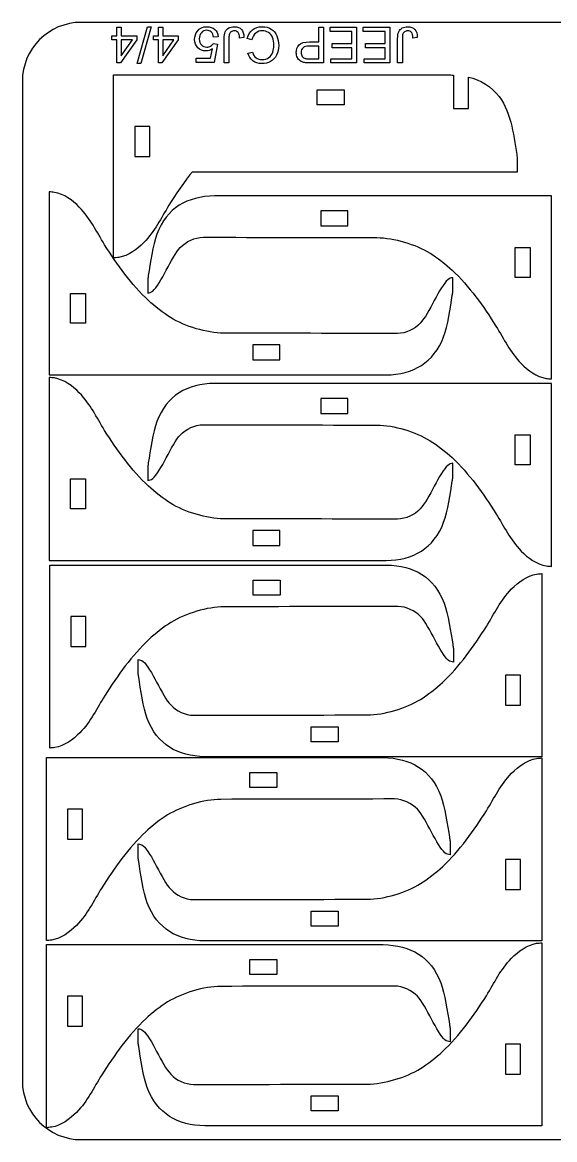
# Model space of a CAD drawing. Extents: x 5 to 585, y 8 to 489.
# Drawn here: x 4.8 to 95.3, y 299.1 to 489.1 of the extents above; entities that cross this region are included whole.
import ezdxf

# ---------------------------------------------------------------- set-up
doc = ezdxf.new("R2010")
doc.units = 0
doc.layers.get('0').update_dxf_attribs({"linetype": 'CONTINUOUS'})

msp = doc.modelspace()

# ---------------------------------------------------------------- linework, layer by layer
at = {"color": 5}
for p, q in [((284.76319, 489.144659), (14.76319, 489.144659)), ((4.76319, 479.144659), (4.76319, 309.144759)), ((14.76319, 299.144659), (284.76319, 299.144659))]:
    msp.add_line(p, q, dxfattribs=at)
at = {"color": 0}
for p, q in [((20.82499, 486.853159), (20.82499, 488.300959)), ((20.82499, 488.300959), (21.57009, 488.300959)), ((21.57009, 488.300959), (21.57009, 486.853159)), ((24.29629, 482.137159), (26.05739, 488.402559)), ((26.65709, 488.402559), (24.89599, 482.137159)), ((26.05739, 488.402559), (26.65709, 488.402559)), ((27.88619, 486.853159), (27.88619, 488.300959)), ((27.88619, 488.300959), (28.63129, 488.300959)), ((28.63129, 488.300959), (28.63129, 486.853159)), ((55.16589, 485.828659), (55.16589, 488.300959)), ((55.16589, 488.300959), (55.97029, 488.300959)), ((55.97029, 488.300959), (55.97029, 482.238759)), ((57.07939, 487.589759), (57.07939, 488.300959)), ((57.07939, 488.300959), (61.60059, 488.300959)), ((61.60059, 488.300959), (61.60059, 482.238759)), ((62.72669, 487.589759), (62.72669, 488.300959)), ((62.72669, 488.300959), (67.24789, 488.300959)), ((67.24789, 488.300959), (67.24789, 482.238759)), ((20.00369, 486.167359), (20.00369, 486.853159)), ((20.00369, 486.853159), (20.82499, 486.853159)), ((21.57009, 486.853159), (24.20319, 486.853159)), ((24.20319, 486.853159), (24.20319, 486.167359)), ((27.06489, 486.167359), (27.06489, 486.853159)), ((27.06489, 486.853159), (27.88619, 486.853159)), ((28.63129, 486.853159), (31.26439, 486.853159)), ((31.26439, 486.853159), (31.26439, 486.167359)), ((38.07159, 486.709259), (37.29269, 486.649959)), ((39.89199, 486.417159), (39.89199, 482.238759)), ((42.41509, 486.579359), (41.69539, 486.480659)), ((60.79629, 487.589759), (57.07939, 487.589759)), ((60.79629, 485.523859), (60.79629, 487.589759)), ((66.44359, 487.589759), (62.72669, 487.589759)), ((66.44359, 485.523859), (66.44359, 487.589759)), ((69.38159, 486.417159), (69.38159, 482.238759)), ((71.90469, 486.579359), (71.18499, 486.480659)), ((20.82499, 486.167359), (20.00369, 486.167359)), ((20.82499, 482.238759), (20.82499, 486.167359)), ((24.20319, 486.167359), (21.43459, 482.238759)), ((21.57009, 486.167359), (21.57009, 483.439659)), ((21.57009, 483.439659), (23.47079, 486.167359)), ((23.47079, 486.167359), (21.57009, 486.167359)), ((27.88619, 486.167359), (27.06489, 486.167359)), ((27.88619, 482.238759), (27.88619, 486.167359)), ((31.26439, 486.167359), (28.49579, 482.238759)), ((28.63129, 486.167359), (28.63129, 483.439659)), ((28.63129, 483.439659), (30.53199, 486.167359)), ((30.53199, 486.167359), (28.63129, 486.167359)), ((36.75779, 483.026159), (37.08099, 484.661659)), ((37.23339, 485.532359), (37.93609, 485.430759)), ((37.93609, 485.430759), (37.35189, 482.314959)), ((39.08769, 482.238759), (39.08769, 486.369159)), ((43.80499, 486.174359), (43.00069, 486.377559)), ((55.16589, 485.117459), (53.59959, 485.117459)), ((53.61089, 485.828659), (55.16589, 485.828659)), ((55.16589, 482.949959), (55.16589, 485.117459)), ((57.45189, 484.812659), (57.45189, 485.523859)), ((57.45189, 485.523859), (60.79629, 485.523859)), ((60.79629, 484.812659), (57.45189, 484.812659)), ((60.79629, 482.949959), (60.79629, 484.812659)), ((63.09919, 484.812659), (63.09919, 485.523859)), ((63.09919, 485.523859), (66.44359, 485.523859)), ((66.44359, 484.812659), (63.09919, 484.812659)), ((66.44359, 482.949959), (66.44359, 484.812659)), ((68.57729, 482.238759), (68.57729, 486.369159)), ((34.34629, 482.314959), (34.34629, 483.026159)), ((34.34629, 483.026159), (36.75779, 483.026159)), ((43.10229, 483.901059), (43.88969, 484.087359)), ((53.61509, 482.949959), (55.16589, 482.949959)), ((57.22329, 482.238759), (57.22329, 482.949959)), ((57.22329, 482.949959), (60.79629, 482.949959)), ((62.87059, 482.238759), (62.87059, 482.949959)), ((62.87059, 482.949959), (66.44359, 482.949959)), ((21.43459, 482.238759), (20.82499, 482.238759)), ((24.89599, 482.137159), (24.29629, 482.137159)), ((28.49579, 482.238759), (27.88619, 482.238759)), ((37.35189, 482.314959), (34.34629, 482.314959)), ((39.89199, 482.238759), (39.08769, 482.238759)), ((55.97029, 482.238759), (53.68139, 482.238759)), ((61.60059, 482.238759), (57.22329, 482.238759)), ((67.24789, 482.238759), (62.87059, 482.238759)), ((69.38159, 482.238759), (68.57729, 482.238759))]:
    msp.add_line(p, q, dxfattribs=at)
at = {"color": 5}
for points in [[(14.76319, 489.144659), (9.26329, 489.144659), (4.76319, 484.644659), (4.76319, 479.144659)], [(4.76319, 309.144759), (4.76319, 303.644659), (9.26329, 299.144659), (14.76319, 299.144659)]]:
    msp.add_open_spline(points, degree=3, dxfattribs=at)
at = {"color": 0}
for points in [[(34.53679, 487.665959), (34.92479, 488.157059), (35.45539, 488.402559), (36.12709, 488.402559)], [(36.12709, 488.402559), (36.67739, 488.402559), (37.12619, 488.247359), (37.47469, 487.938259)], [(39.85389, 488.183859), (40.11919, 488.329159), (40.43099, 488.402559), (40.78799, 488.402559)], [(40.78799, 488.402559), (41.31999, 488.402559), (41.72639, 488.250159), (42.00869, 487.943959)], [(43.90659, 487.883259), (44.34269, 488.228959), (44.87609, 488.402559), (45.50689, 488.402559)], [(45.50689, 488.402559), (46.15879, 488.402559), (46.68939, 488.269959), (47.09859, 488.003259)], [(69.34349, 488.183859), (69.60879, 488.329159), (69.92059, 488.402559), (70.27759, 488.402559)], [(70.27759, 488.402559), (70.80959, 488.402559), (71.21599, 488.250159), (71.49829, 487.943959)], [(34.05839, 486.243559), (34.05839, 486.792459), (34.21779, 487.266659), (34.53679, 487.665959)], [(35.21409, 487.387959), (34.96859, 487.117059), (34.84579, 486.758559), (34.84579, 486.312659)], [(36.12709, 487.792959), (35.76439, 487.792959), (35.46099, 487.657459), (35.21409, 487.387959)], [(36.89189, 487.506459), (36.68309, 487.696959), (36.42759, 487.792959), (36.12709, 487.792959)], [(37.29269, 486.649959), (37.23479, 487.029559), (37.10079, 487.314559), (36.89189, 487.506459)], [(37.47469, 487.938259), (37.82319, 487.629259), (38.02219, 487.220059), (38.07159, 486.709259)], [(39.08769, 486.369159), (39.08769, 486.875759), (39.14829, 487.268059), (39.27109, 487.547459)], [(39.27109, 487.547459), (39.39389, 487.825459), (39.58719, 488.037059), (39.85389, 488.183859)], [(39.97379, 487.176259), (39.91879, 487.018259), (39.89199, 486.764259), (39.89199, 486.417159)], [(40.27579, 487.553059), (40.13049, 487.459959), (40.02889, 487.334359), (39.97379, 487.176259)], [(40.79509, 487.691359), (40.59469, 487.691359), (40.42119, 487.644759), (40.27579, 487.553059)], [(41.43579, 487.434559), (41.28189, 487.605259), (41.06739, 487.691359), (40.79509, 487.691359)], [(41.69539, 486.480659), (41.67559, 486.944859), (41.58959, 487.262359), (41.43579, 487.434559)], [(42.00869, 487.943959), (42.29089, 487.637759), (42.42639, 487.183359), (42.41509, 486.579359)], [(43.00069, 486.377559), (43.16859, 487.036559), (43.47059, 487.537559), (43.90659, 487.883259)], [(44.43579, 487.328659), (44.12539, 487.069059), (43.91509, 486.685259), (43.80499, 486.174359)], [(45.57319, 487.716759), (45.12439, 487.716759), (44.74629, 487.586959), (44.43579, 487.328659)], [(46.59909, 487.431759), (46.28299, 487.622259), (45.94149, 487.716759), (45.57319, 487.716759)], [(47.29759, 486.569559), (47.14799, 486.954759), (46.91509, 487.241259), (46.59909, 487.431759)], [(47.09859, 488.003259), (47.50779, 487.737959), (47.81829, 487.352659), (48.03129, 486.848959)], [(47.52189, 485.220459), (47.52189, 485.735559), (47.44709, 486.185659), (47.29759, 486.569559)], [(48.03129, 486.848959), (48.24439, 486.343759), (48.35169, 485.803259), (48.35169, 485.224759)], [(68.57729, 486.369159), (68.57729, 486.875759), (68.63789, 487.268059), (68.76069, 487.547459)], [(68.76069, 487.547459), (68.88349, 487.825459), (69.07679, 488.037059), (69.34349, 488.183859)], [(69.46339, 487.176259), (69.40839, 487.018259), (69.38159, 486.764259), (69.38159, 486.417159)], [(69.76539, 487.553059), (69.62009, 487.459959), (69.51849, 487.334359), (69.46339, 487.176259)], [(70.28469, 487.691359), (70.08429, 487.691359), (69.91079, 487.644759), (69.76539, 487.553059)], [(70.92539, 487.434559), (70.77149, 487.605259), (70.55699, 487.691359), (70.28469, 487.691359)], [(71.18499, 486.480659), (71.16519, 486.944859), (71.07919, 487.262359), (70.92539, 487.434559)], [(71.49829, 487.943959), (71.78049, 487.637759), (71.91599, 487.183359), (71.90469, 486.579359)], [(34.60309, 484.829659), (34.24039, 485.196459), (34.05839, 485.667859), (34.05839, 486.243559)], [(35.93939, 484.279259), (35.41159, 484.279259), (34.96569, 484.462759), (34.60309, 484.829659)], [(34.84579, 486.312659), (34.84579, 485.887959), (34.96289, 485.553559), (35.19859, 485.307959)], [(35.19859, 485.307959), (35.43419, 485.062459), (35.74609, 484.939659), (36.13409, 484.939659)], [(37.08099, 484.661659), (36.71829, 484.406259), (36.33729, 484.279259), (35.93939, 484.279259)], [(36.13409, 484.939659), (36.37539, 484.939659), (36.59129, 484.994759), (36.78319, 485.104759)], [(36.78319, 485.104759), (36.97369, 485.214859), (37.12329, 485.357359), (37.23339, 485.532359)], [(47.33139, 484.056359), (47.45839, 484.433059), (47.52189, 484.821159), (47.52189, 485.220459)], [(48.35169, 485.224759), (48.35169, 484.593959), (48.23169, 484.043659), (47.99039, 483.573759)], [(51.33899, 483.988559), (51.33899, 484.502259), (51.50269, 484.938259), (51.83149, 485.293859)], [(51.83149, 485.293859), (52.15879, 485.650859), (52.75289, 485.828659), (53.61089, 485.828659)], [(52.49469, 484.828159), (52.27739, 484.634859), (52.16869, 484.363959), (52.16869, 484.012559)], [(53.59959, 485.117459), (53.08029, 485.117459), (52.71339, 485.021559), (52.49469, 484.828159)], [(43.96589, 482.600059), (43.55249, 482.909059), (43.26459, 483.342259), (43.10229, 483.901059)], [(43.88969, 484.087359), (44.02939, 483.647059), (44.23399, 483.325359), (44.50069, 483.124959)], [(45.49419, 482.137159), (44.88739, 482.137159), (44.37799, 482.291059), (43.96589, 482.600059)], [(44.50069, 483.124959), (44.76739, 482.923159), (45.10329, 482.822959), (45.50829, 482.822959)], [(45.50829, 482.822959), (45.97249, 482.822959), (46.36199, 482.934459), (46.67379, 483.157459)], [(46.67379, 483.157459), (46.98569, 483.380359), (47.20579, 483.680959), (47.33139, 484.056359)], [(47.99039, 483.573759), (47.74909, 483.103859), (47.40619, 482.746759), (46.96169, 482.502659)], [(51.52239, 483.163059), (51.39969, 483.412859), (51.33899, 483.688059), (51.33899, 483.988559)], [(52.00929, 482.578859), (51.80749, 482.718559), (51.64519, 482.913359), (51.52239, 483.163059)], [(52.16869, 484.012559), (52.16869, 483.759959), (52.23219, 483.542659), (52.36059, 483.362059)], [(52.36059, 483.362059), (52.48899, 483.181459), (52.65839, 483.061459), (52.86719, 483.003659)], [(52.86719, 483.003659), (53.00269, 482.968359), (53.25249, 482.949959), (53.61509, 482.949959)], [(46.96169, 482.502659), (46.51719, 482.258559), (46.02759, 482.137159), (45.49419, 482.137159)], [(52.75859, 482.296659), (52.46079, 482.346059), (52.21099, 482.440559), (52.00929, 482.578859)], [(53.68139, 482.238759), (53.27929, 482.238759), (52.97159, 482.258559), (52.75859, 482.296659)]]:
    msp.add_open_spline(points, degree=3, dxfattribs=at)
at = {"color": 3}
for points in [[(20.28079, 449.077759), (20.28099, 459.453359), (20.28109, 469.828959), (20.28129, 480.204559)], [(20.28129, 480.204559), (39.37329, 480.204459), (58.46519, 480.204259), (77.55719, 480.204159)], [(77.55719, 480.204159), (77.73029, 480.192059), (77.90329, 480.179859), (78.07639, 480.167759)], [(78.07639, 480.167759), (78.07739, 478.268859), (78.07839, 476.369859), (78.07939, 474.470959)], [(80.62859, 474.470959), (80.62859, 476.254459), (80.62869, 478.038059), (80.62869, 479.821559)], [(80.62869, 479.821559), (82.62639, 479.425359), (84.60539, 478.137959), (85.84189, 476.509859)], [(85.84189, 476.509859), (87.98879, 473.682959), (88.37029, 469.506359), (88.92209, 466.005859)], [(78.07939, 474.470959), (78.92909, 474.470959), (79.77889, 474.470959), (80.62859, 474.470959)], [(88.92209, 466.005859), (88.92209, 465.229759), (88.92209, 464.453759), (88.92209, 463.677659)], [(33.61319, 463.678059), (32.57879, 462.453059), (30.56009, 459.466659), (29.69819, 458.070659)], [(88.92209, 463.677659), (70.48579, 463.677759), (52.04949, 463.677959), (33.61319, 463.678059)], [(10.20539, 460.237859), (9.91309, 460.265559), (9.62089, 460.293359), (9.32859, 460.321059)], [(9.32859, 460.321059), (9.32859, 449.977559), (9.32859, 439.633959), (9.32859, 429.290459)], [(14.44899, 457.717659), (13.32929, 458.873259), (11.82089, 459.955059), (10.20539, 460.237859)], [(29.69819, 458.070659), (28.29249, 455.793659), (27.33689, 453.678559), (25.40129, 451.681059)], [(37.43999, 459.634759), (32.77849, 459.553259), (29.32999, 457.598659), (27.64269, 453.136359)], [(94.63049, 459.634759), (75.56699, 459.634759), (56.50349, 459.634759), (37.43999, 459.634759)], [(94.71569, 459.634759), (94.68729, 459.634759), (94.65889, 459.634759), (94.63049, 459.634759)], [(94.71569, 459.538659), (94.71569, 459.570659), (94.71569, 459.602759), (94.71569, 459.634759)], [(94.71569, 428.508059), (94.71569, 438.851559), (94.71569, 449.195159), (94.71569, 459.538659)], [(18.74579, 451.328259), (17.33979, 453.605659), (16.38459, 455.720059), (14.44899, 457.717659)], [(27.64269, 453.136359), (26.95379, 451.314359), (26.50199, 448.118159), (26.18229, 446.117859)], [(31.62229, 450.846959), (32.63919, 451.897559), (34.05399, 452.557459), (35.51759, 452.599659)], [(35.51759, 452.599659), (45.35809, 452.578359), (55.19859, 452.556959), (65.03909, 452.535659)], [(65.03909, 452.535659), (67.97079, 452.513559), (71.58629, 451.418259), (74.10079, 449.883959)], [(26.21849, 441.821259), (23.30349, 444.535159), (20.85929, 447.998759), (18.74579, 451.328259)], [(25.40129, 451.681059), (24.28109, 450.525059), (22.77359, 449.444259), (21.15759, 449.161059)], [(26.93939, 443.453659), (28.30609, 444.540359), (30.12389, 449.298959), (31.62229, 450.846959)], [(21.15759, 449.161059), (20.86529, 449.133259), (20.57309, 449.105559), (20.28079, 449.077759)], [(74.10079, 449.883959), (75.20489, 449.210259), (76.87819, 447.890059), (77.82579, 447.007859)], [(77.82579, 447.007859), (80.74079, 444.293959), (83.18499, 440.830359), (85.29849, 437.500859)], [(26.18229, 446.117859), (26.14649, 445.890759), (26.11069, 445.663659), (26.07489, 445.436559)], [(26.07489, 445.436559), (26.07489, 444.660459), (26.07489, 443.884459), (26.07489, 443.108359)], [(77.10489, 445.375459), (75.73819, 444.288759), (73.92039, 439.530159), (72.42199, 437.982159)], [(77.96939, 445.720759), (77.63289, 445.655659), (77.43639, 445.638959), (77.10489, 445.375459)], [(77.96939, 443.392559), (77.96939, 444.168659), (77.96939, 444.944659), (77.96939, 445.720759)], [(26.07489, 443.108359), (26.41139, 443.173459), (26.60789, 443.190159), (26.93939, 443.453659)], [(76.40159, 435.692759), (77.09049, 437.514759), (77.54229, 440.710959), (77.86199, 442.711259)], [(77.86199, 442.711259), (77.89779, 442.938359), (77.93359, 443.165459), (77.96939, 443.392559)], [(29.94349, 438.945159), (28.83939, 439.618859), (27.16609, 440.939059), (26.21849, 441.821259)], [(39.00519, 436.293459), (36.07349, 436.315559), (32.45799, 437.410859), (29.94349, 438.945159)], [(72.42199, 437.982159), (71.40509, 436.931559), (69.99029, 436.271659), (68.52669, 436.229459)], [(85.29849, 437.500859), (86.70449, 435.223459), (87.65969, 433.109059), (89.59529, 431.111459)], [(68.52669, 436.229459), (58.68619, 436.250759), (48.84569, 436.272159), (39.00519, 436.293459)], [(66.60429, 429.194359), (71.26579, 429.275859), (74.71429, 431.230459), (76.40159, 435.692759)], [(89.59529, 431.111459), (90.71499, 429.955859), (92.22339, 428.874059), (93.83889, 428.591259)], [(9.32859, 429.290459), (9.32859, 429.258459), (9.32859, 429.226359), (9.32859, 429.194359)], [(9.32859, 429.194359), (9.35699, 429.194359), (9.38539, 429.194359), (9.41379, 429.194359)], [(10.20539, 428.671559), (9.91309, 428.699259), (9.62089, 428.727059), (9.32859, 428.754759)], [(9.32859, 428.754759), (9.32859, 418.411259), (9.32859, 408.067659), (9.32859, 397.724159)], [(9.41379, 429.194359), (28.47729, 429.194359), (47.54079, 429.194359), (66.60429, 429.194359)], [(14.44899, 426.151359), (13.32929, 427.306959), (11.82089, 428.388759), (10.20539, 428.671559)], [(37.43999, 427.754759), (32.77849, 427.673259), (29.32999, 425.718659), (27.64269, 421.256359)], [(94.63049, 427.754759), (75.56699, 427.754759), (56.50349, 427.754759), (37.43999, 427.754759)], [(93.83889, 428.591259), (94.13119, 428.563559), (94.42339, 428.535759), (94.71569, 428.508059)], [(94.71569, 427.754759), (94.68729, 427.754759), (94.65889, 427.754759), (94.63049, 427.754759)], [(94.71569, 427.658659), (94.71569, 427.690659), (94.71569, 427.722759), (94.71569, 427.754759)], [(94.71569, 396.628059), (94.71569, 406.971559), (94.71569, 417.315159), (94.71569, 427.658659)], [(18.74579, 419.761959), (17.33979, 422.039359), (16.38459, 424.153759), (14.44899, 426.151359)], [(27.64269, 421.256359), (26.95379, 419.434359), (26.50199, 416.238159), (26.18229, 414.237859)], [(31.62229, 418.966959), (32.63919, 420.017559), (34.05399, 420.677459), (35.51759, 420.719659)], [(35.51759, 420.719659), (45.35809, 420.698359), (55.19859, 420.676959), (65.03909, 420.655659)], [(65.03909, 420.655659), (67.97079, 420.633559), (71.58629, 419.538259), (74.10079, 418.003959)], [(26.21849, 410.254959), (23.30349, 412.968859), (20.85929, 416.432459), (18.74579, 419.761959)], [(26.93939, 411.573659), (28.30609, 412.660359), (30.12389, 417.418959), (31.62229, 418.966959)], [(74.10079, 418.003959), (75.20489, 417.330259), (76.87819, 416.010059), (77.82579, 415.127859)], [(26.18229, 414.237859), (26.14649, 414.010759), (26.11069, 413.783659), (26.07489, 413.556559)], [(77.82579, 415.127859), (80.74079, 412.413959), (83.18499, 408.950359), (85.29849, 405.620859)], [(26.07489, 413.556559), (26.07489, 412.780459), (26.07489, 412.004459), (26.07489, 411.228359)], [(77.10489, 413.809159), (75.73819, 412.722459), (73.92039, 407.963859), (72.42199, 406.415859)], [(77.96939, 414.154459), (77.63289, 414.089359), (77.43639, 414.072659), (77.10489, 413.809159)], [(77.96939, 411.826259), (77.96939, 412.602359), (77.96939, 413.378359), (77.96939, 414.154459)], [(26.07489, 411.228359), (26.41139, 411.293459), (26.60789, 411.310159), (26.93939, 411.573659)], [(76.40159, 404.126459), (77.09049, 405.948459), (77.54229, 409.144659), (77.86199, 411.144959)], [(77.86199, 411.144959), (77.89779, 411.372059), (77.93359, 411.599159), (77.96939, 411.826259)], [(29.94349, 407.378859), (28.83939, 408.052559), (27.16609, 409.372759), (26.21849, 410.254959)], [(39.00519, 404.727159), (36.07349, 404.749259), (32.45799, 405.844559), (29.94349, 407.378859)], [(68.52669, 404.663159), (58.68619, 404.684459), (48.84569, 404.705859), (39.00519, 404.727159)], [(72.42199, 406.415859), (71.40509, 405.365259), (69.99029, 404.705359), (68.52669, 404.663159)], [(85.29849, 405.620859), (86.70449, 403.343459), (87.65969, 401.229059), (89.59529, 399.231459)], [(66.60429, 397.628059), (71.26579, 397.709559), (74.71429, 399.664159), (76.40159, 404.126459)], [(89.59529, 399.231459), (90.71499, 398.075859), (92.22339, 396.994059), (93.83889, 396.711259)], [(9.32859, 397.724159), (9.32859, 397.692159), (9.32859, 397.660059), (9.32859, 397.628059)], [(9.32859, 397.628059), (9.35699, 397.628059), (9.38539, 397.628059), (9.41379, 397.628059)], [(9.41379, 397.628059), (28.47729, 397.628059), (47.54079, 397.628059), (66.60429, 397.628059)], [(9.41459, 396.761659), (9.41459, 396.793659), (9.41459, 396.825759), (9.41459, 396.857759)], [(9.41459, 396.857759), (9.44299, 396.857759), (9.47139, 396.857759), (9.49979, 396.857759)], [(9.41459, 365.731059), (9.41459, 376.074559), (9.41459, 386.418159), (9.41459, 396.761659)], [(9.49979, 396.857759), (28.56329, 396.857759), (47.62679, 396.857759), (66.69029, 396.857759)], [(66.69029, 396.857759), (71.35179, 396.776259), (74.80029, 394.821659), (76.48759, 390.359359)], [(87.96329, 392.794259), (89.08299, 393.949859), (90.59139, 395.031659), (92.20689, 395.314459)], [(92.20689, 395.314459), (92.49919, 395.342159), (92.79139, 395.369959), (93.08369, 395.397659)], [(93.08369, 395.397659), (93.08369, 385.054159), (93.08369, 374.710559), (93.08369, 364.367059)], [(93.83889, 396.711259), (94.13119, 396.683559), (94.42339, 396.655759), (94.71569, 396.628059)], [(83.66649, 386.404859), (85.07249, 388.682259), (86.02769, 390.796659), (87.96329, 392.794259)], [(39.09119, 389.758659), (36.15949, 389.736559), (32.54399, 388.641259), (30.02949, 387.106959)], [(68.61269, 389.822659), (58.77219, 389.801359), (48.93169, 389.779959), (39.09119, 389.758659)], [(72.50799, 388.069959), (71.49109, 389.120559), (70.07629, 389.780459), (68.61269, 389.822659)], [(76.48759, 390.359359), (77.17649, 388.537359), (77.62829, 385.341159), (77.94799, 383.340859)], [(77.19089, 380.676659), (75.82419, 381.763359), (74.00639, 386.521959), (72.50799, 388.069959)], [(30.02949, 387.106959), (28.92539, 386.433259), (27.25209, 385.113059), (26.30449, 384.230859)], [(76.19379, 376.897859), (79.10879, 379.611759), (81.55299, 383.075359), (83.66649, 386.404859)], [(26.30449, 384.230859), (23.38949, 381.516959), (20.94529, 378.053359), (18.83179, 374.723859)], [(77.94799, 383.340859), (77.98379, 383.113759), (78.01959, 382.886659), (78.05539, 382.659559)], [(78.05539, 382.659559), (78.05539, 381.883459), (78.05539, 381.107459), (78.05539, 380.331359)], [(24.44289, 378.469159), (24.44289, 379.245259), (24.44289, 380.021259), (24.44289, 380.797359)], [(24.44289, 380.797359), (24.77939, 380.732259), (24.97589, 380.715559), (25.30739, 380.452059)], [(25.30739, 380.452059), (26.67409, 379.365359), (28.49189, 374.606759), (29.99029, 373.058759)], [(78.05539, 380.331359), (77.71889, 380.396459), (77.52239, 380.413159), (77.19089, 380.676659)], [(24.55029, 377.787859), (24.51449, 378.014959), (24.47869, 378.242059), (24.44289, 378.469159)], [(26.01069, 370.769359), (25.32179, 372.591359), (24.86999, 375.787559), (24.55029, 377.787859)], [(72.46879, 374.021759), (73.57289, 374.695459), (75.24619, 376.015659), (76.19379, 376.897859)], [(18.83179, 374.723859), (17.42579, 372.446459), (16.47059, 370.332059), (14.53499, 368.334459)], [(29.99029, 373.058759), (31.00719, 372.008159), (32.42199, 371.348259), (33.88559, 371.306059)], [(63.40709, 371.370059), (66.33879, 371.392159), (69.95429, 372.487459), (72.46879, 374.021759)], [(35.80799, 364.270959), (31.14649, 364.352459), (27.69799, 366.307059), (26.01069, 370.769359)], [(33.88559, 371.306059), (43.72609, 371.327359), (53.56659, 371.348759), (63.40709, 371.370059)], [(14.53499, 368.334459), (13.41529, 367.178859), (11.90689, 366.097059), (10.29139, 365.814259)], [(10.29139, 365.814259), (9.99909, 365.786559), (9.70689, 365.758759), (9.41459, 365.731059)], [(8.85019, 364.017359), (8.85019, 364.049359), (8.85019, 364.081459), (8.85019, 364.113459)], [(8.85019, 364.113459), (8.87859, 364.113459), (8.90699, 364.113459), (8.93539, 364.113459)], [(8.85019, 332.986759), (8.85019, 343.330259), (8.85019, 353.673859), (8.85019, 364.017359)], [(8.93539, 364.113459), (27.99889, 364.113459), (47.06239, 364.113459), (66.12589, 364.113459)], [(92.99849, 364.270959), (73.93499, 364.270959), (54.87149, 364.270959), (35.80799, 364.270959)], [(66.12589, 364.113459), (70.78739, 364.031959), (74.23589, 362.077359), (75.92319, 357.615059)], [(87.96329, 361.450859), (89.08299, 362.606459), (90.59139, 363.688259), (92.20689, 363.971059)], [(92.20689, 363.971059), (92.49919, 363.998759), (92.79139, 364.026559), (93.08369, 364.054259)], [(93.08369, 364.270959), (93.05529, 364.270959), (93.02689, 364.270959), (92.99849, 364.270959)], [(93.08369, 364.367059), (93.08369, 364.335059), (93.08369, 364.302959), (93.08369, 364.270959)], [(93.08369, 364.054259), (93.08369, 353.710759), (93.08369, 343.367159), (93.08369, 333.023659)], [(83.66649, 355.061459), (85.07249, 357.338859), (86.02769, 359.453259), (87.96329, 361.450859)], [(75.92319, 357.615059), (76.61209, 355.793059), (77.06389, 352.596859), (77.38359, 350.596559)], [(38.52679, 357.014359), (35.59509, 356.992259), (31.97959, 355.896959), (29.46509, 354.362659)], [(68.04829, 357.078359), (58.20779, 357.057059), (48.36729, 357.035659), (38.52679, 357.014359)], [(71.94359, 355.325659), (70.92669, 356.376259), (69.51189, 357.036159), (68.04829, 357.078359)], [(76.62649, 347.932359), (75.25979, 349.019059), (73.44199, 353.777659), (71.94359, 355.325659)], [(29.46509, 354.362659), (28.36099, 353.688959), (26.68769, 352.368759), (25.74009, 351.486559)], [(76.19379, 345.554459), (79.10879, 348.268359), (81.55299, 351.731959), (83.66649, 355.061459)], [(25.74009, 351.486559), (22.82509, 348.772659), (20.38089, 345.309059), (18.26739, 341.979559)], [(77.38359, 350.596559), (77.41939, 350.369459), (77.45519, 350.142359), (77.49099, 349.915259)], [(77.49099, 349.915259), (77.49099, 349.139159), (77.49099, 348.363159), (77.49099, 347.587059)], [(24.44289, 347.125759), (24.44289, 347.901859), (24.44289, 348.677859), (24.44289, 349.453959)], [(24.44289, 349.453959), (24.77939, 349.388859), (24.97589, 349.372159), (25.30739, 349.108659)], [(25.30739, 349.108659), (26.67409, 348.021959), (28.49189, 343.263359), (29.99029, 341.715359)], [(77.49099, 347.587059), (77.15449, 347.652159), (76.95799, 347.668859), (76.62649, 347.932359)], [(24.55029, 346.444459), (24.51449, 346.671559), (24.47869, 346.898659), (24.44289, 347.125759)], [(26.01069, 339.425959), (25.32179, 341.247959), (24.86999, 344.444159), (24.55029, 346.444459)], [(72.46879, 342.678359), (73.57289, 343.352059), (75.24619, 344.672259), (76.19379, 345.554459)], [(63.40709, 340.026659), (66.33879, 340.048759), (69.95429, 341.144059), (72.46879, 342.678359)], [(18.26739, 341.979559), (16.86139, 339.702159), (15.90619, 337.587759), (13.97059, 335.590159)], [(29.99029, 341.715359), (31.00719, 340.664759), (32.42199, 340.004859), (33.88559, 339.962659)], [(35.80799, 332.927559), (31.14649, 333.009059), (27.69799, 334.963659), (26.01069, 339.425959)], [(33.88559, 339.962659), (43.72609, 339.983959), (53.56659, 340.005359), (63.40709, 340.026659)], [(13.97059, 335.590159), (12.85089, 334.434559), (11.34249, 333.352759), (9.72699, 333.069959)], [(9.72699, 333.069959), (9.43469, 333.042259), (9.14249, 333.014459), (8.85019, 332.986759)], [(92.99849, 332.927559), (73.93499, 332.927559), (54.87149, 332.927559), (35.80799, 332.927559)], [(87.96329, 330.012059), (89.08299, 331.167659), (90.59139, 332.249459), (92.20689, 332.532259)], [(92.20689, 332.532259), (92.49919, 332.559959), (92.79139, 332.587759), (93.08369, 332.615459)], [(93.08369, 332.927559), (93.05529, 332.927559), (93.02689, 332.927559), (92.99849, 332.927559)], [(93.08369, 333.023659), (93.08369, 332.991659), (93.08369, 332.959559), (93.08369, 332.927559)], [(93.08369, 332.615459), (93.08369, 322.271959), (93.08369, 311.928359), (93.08369, 301.584859)], [(8.85019, 332.212259), (8.85019, 332.244259), (8.85019, 332.276359), (8.85019, 332.308359)], [(8.85019, 332.308359), (8.87859, 332.308359), (8.90699, 332.308359), (8.93539, 332.308359)], [(8.85019, 301.181659), (8.85019, 311.525159), (8.85019, 321.868759), (8.85019, 332.212259)], [(8.93539, 332.308359), (27.99889, 332.308359), (47.06239, 332.308359), (66.12589, 332.308359)], [(66.12589, 332.308359), (70.78739, 332.226859), (74.23589, 330.272259), (75.92319, 325.809959)], [(83.66649, 323.622659), (85.07249, 325.900059), (86.02769, 328.014459), (87.96329, 330.012059)], [(38.52679, 325.209259), (35.59509, 325.187159), (31.97959, 324.091859), (29.46509, 322.557559)], [(68.04829, 325.273259), (58.20779, 325.251959), (48.36729, 325.230559), (38.52679, 325.209259)], [(71.94359, 323.520559), (70.92669, 324.571159), (69.51189, 325.231059), (68.04829, 325.273259)], [(75.92319, 325.809959), (76.61209, 323.987959), (77.06389, 320.791759), (77.38359, 318.791459)], [(76.62649, 316.127259), (75.25979, 317.213959), (73.44199, 321.972559), (71.94359, 323.520559)], [(76.19379, 314.115659), (79.10879, 316.829559), (81.55299, 320.293159), (83.66649, 323.622659)], [(29.46509, 322.557559), (28.36099, 321.883859), (26.68769, 320.563659), (25.74009, 319.681459)], [(25.74009, 319.681459), (22.82509, 316.967559), (20.38089, 313.503959), (18.26739, 310.174459)], [(24.44289, 315.686959), (24.44289, 316.463059), (24.44289, 317.239059), (24.44289, 318.015159)], [(24.44289, 318.015159), (24.77939, 317.950059), (24.97589, 317.933359), (25.30739, 317.669859)], [(25.30739, 317.669859), (26.67409, 316.583159), (28.49189, 311.824559), (29.99029, 310.276559)], [(77.38359, 318.791459), (77.41939, 318.564359), (77.45519, 318.337259), (77.49099, 318.110159)], [(77.49099, 318.110159), (77.49099, 317.334059), (77.49099, 316.558059), (77.49099, 315.781959)], [(24.55029, 315.005659), (24.51449, 315.232759), (24.47869, 315.459859), (24.44289, 315.686959)], [(77.49099, 315.781959), (77.15449, 315.847059), (76.95799, 315.863759), (76.62649, 316.127259)], [(26.01069, 307.987159), (25.32179, 309.809159), (24.86999, 313.005359), (24.55029, 315.005659)], [(72.46879, 311.239559), (73.57289, 311.913259), (75.24619, 313.233459), (76.19379, 314.115659)], [(18.26739, 310.174459), (16.86139, 307.897059), (15.90619, 305.782659), (13.97059, 303.785059)], [(29.99029, 310.276559), (31.00719, 309.225959), (32.42199, 308.566059), (33.88559, 308.523859)], [(63.40709, 308.587859), (66.33879, 308.609959), (69.95429, 309.705259), (72.46879, 311.239559)], [(35.80799, 301.488759), (31.14649, 301.570259), (27.69799, 303.524859), (26.01069, 307.987159)], [(33.88559, 308.523859), (43.72609, 308.545159), (53.56659, 308.566559), (63.40709, 308.587859)], [(13.97059, 303.785059), (12.85089, 302.629459), (11.34249, 301.547659), (9.72699, 301.264859)], [(9.72699, 301.264859), (9.43469, 301.237159), (9.14249, 301.209359), (8.85019, 301.181659)], [(92.99849, 301.488759), (73.93499, 301.488759), (54.87149, 301.488759), (35.80799, 301.488759)], [(93.08369, 301.488759), (93.05529, 301.488759), (93.02689, 301.488759), (92.99849, 301.488759)], [(93.08369, 301.584859), (93.08369, 301.552859), (93.08369, 301.520759), (93.08369, 301.488759)]]:
    msp.add_open_spline(points, degree=3, dxfattribs=at)
at = {"color": 7}
for points in [[(54.89759, 475.105959), (54.89759, 475.955659), (54.89759, 476.805359), (54.89759, 477.655059)], [(54.89759, 477.655059), (56.42709, 477.655059), (57.95669, 477.655059), (59.48619, 477.655059)], [(59.48619, 477.655059), (59.48619, 476.805359), (59.48609, 475.955559), (59.48609, 475.105859)], [(59.48609, 475.105859), (57.95659, 475.105859), (56.42709, 475.105959), (54.89759, 475.105959)], [(23.89929, 471.434659), (23.89929, 469.735159), (23.89919, 468.035759), (23.89919, 466.336259)], [(26.44849, 471.434659), (25.59879, 471.434659), (24.74899, 471.434659), (23.89929, 471.434659)], [(26.44839, 466.336259), (26.44839, 468.035759), (26.44849, 469.735159), (26.44849, 471.434659)], [(23.89919, 466.336259), (24.74889, 466.336259), (25.59869, 466.336259), (26.44839, 466.336259)], [(60.09959, 457.085559), (58.57009, 457.085559), (57.04049, 457.085559), (55.51099, 457.085559)], [(55.51099, 457.085559), (55.51099, 456.235859), (55.51099, 455.386059), (55.51099, 454.536359)], [(60.09959, 454.536359), (60.09959, 455.386059), (60.09959, 456.235859), (60.09959, 457.085559)], [(55.51099, 454.536359), (57.04049, 454.536359), (58.57009, 454.536359), (60.09959, 454.536359)], [(88.54849, 450.864859), (89.39819, 450.864859), (90.24789, 450.864859), (91.09759, 450.864859)], [(88.54849, 445.766459), (88.54849, 447.465959), (88.54849, 449.165359), (88.54849, 450.864859)], [(91.09759, 450.864859), (91.09759, 449.165359), (91.09759, 447.465959), (91.09759, 445.766459)], [(91.09759, 445.766459), (90.24789, 445.766459), (89.39819, 445.766459), (88.54849, 445.766459)], [(12.94669, 437.964259), (12.94669, 439.663759), (12.94669, 441.363159), (12.94669, 443.062659)], [(12.94669, 443.062659), (13.79639, 443.062659), (14.64609, 443.062659), (15.49579, 443.062659)], [(15.49579, 443.062659), (15.49579, 441.363159), (15.49579, 439.663759), (15.49579, 437.964259)], [(15.49579, 437.964259), (14.64609, 437.964259), (13.79639, 437.964259), (12.94669, 437.964259)], [(48.53329, 434.292759), (47.00379, 434.292759), (45.47419, 434.292759), (43.94469, 434.292759)], [(43.94469, 434.292759), (43.94469, 433.443059), (43.94469, 432.593259), (43.94469, 431.743559)], [(48.53329, 431.743559), (48.53329, 432.593259), (48.53329, 433.443059), (48.53329, 434.292759)], [(43.94469, 431.743559), (45.47419, 431.743559), (47.00379, 431.743559), (48.53329, 431.743559)], [(60.09959, 425.205559), (58.57009, 425.205559), (57.04049, 425.205559), (55.51099, 425.205559)], [(55.51099, 425.205559), (55.51099, 424.355859), (55.51099, 423.506059), (55.51099, 422.656359)], [(60.09959, 422.656359), (60.09959, 423.506059), (60.09959, 424.355859), (60.09959, 425.205559)], [(55.51099, 422.656359), (57.04049, 422.656359), (58.57009, 422.656359), (60.09959, 422.656359)], [(88.54849, 418.984859), (89.39819, 418.984859), (90.24789, 418.984859), (91.09759, 418.984859)], [(88.54849, 413.886459), (88.54849, 415.585959), (88.54849, 417.285359), (88.54849, 418.984859)], [(91.09759, 418.984859), (91.09759, 417.285359), (91.09759, 415.585959), (91.09759, 413.886459)], [(91.09759, 413.886459), (90.24789, 413.886459), (89.39819, 413.886459), (88.54849, 413.886459)], [(12.94669, 406.397959), (12.94669, 408.097459), (12.94669, 409.796859), (12.94669, 411.496359)], [(12.94669, 411.496359), (13.79639, 411.496359), (14.64609, 411.496359), (15.49579, 411.496359)], [(15.49579, 411.496359), (15.49579, 409.796859), (15.49579, 408.097459), (15.49579, 406.397959)], [(15.49579, 406.397959), (14.64609, 406.397959), (13.79639, 406.397959), (12.94669, 406.397959)], [(48.53329, 402.726459), (47.00379, 402.726459), (45.47419, 402.726459), (43.94469, 402.726459)], [(43.94469, 402.726459), (43.94469, 401.876759), (43.94469, 401.026959), (43.94469, 400.177259)], [(48.53329, 400.177259), (48.53329, 401.026959), (48.53329, 401.876759), (48.53329, 402.726459)], [(43.94469, 400.177259), (45.47419, 400.177259), (47.00379, 400.177259), (48.53329, 400.177259)], [(44.03069, 391.759359), (44.03069, 392.609059), (44.03069, 393.458859), (44.03069, 394.308559)], [(44.03069, 394.308559), (45.56019, 394.308559), (47.08979, 394.308559), (48.61929, 394.308559)], [(48.61929, 394.308559), (48.61929, 393.458859), (48.61929, 392.609059), (48.61929, 391.759359)], [(48.61929, 391.759359), (47.08979, 391.759359), (45.56019, 391.759359), (44.03069, 391.759359)], [(15.58179, 388.087859), (14.73209, 388.087859), (13.88239, 388.087859), (13.03269, 388.087859)], [(13.03269, 388.087859), (13.03269, 386.388359), (13.03269, 384.688959), (13.03269, 382.989459)], [(15.58179, 382.989459), (15.58179, 384.688959), (15.58179, 386.388359), (15.58179, 388.087859)], [(13.03269, 382.989459), (13.88239, 382.989459), (14.73209, 382.989459), (15.58179, 382.989459)], [(89.46559, 378.139259), (88.61589, 378.139259), (87.76619, 378.139259), (86.91649, 378.139259)], [(86.91649, 378.139259), (86.91649, 376.439759), (86.91649, 374.740359), (86.91649, 373.040859)], [(89.46559, 373.040859), (89.46559, 374.740359), (89.46559, 376.439759), (89.46559, 378.139259)], [(86.91649, 373.040859), (87.76619, 373.040859), (88.61589, 373.040859), (89.46559, 373.040859)], [(53.87899, 369.369359), (55.40849, 369.369359), (56.93809, 369.369359), (58.46759, 369.369359)], [(53.87899, 366.820159), (53.87899, 367.669859), (53.87899, 368.519659), (53.87899, 369.369359)], [(58.46759, 369.369359), (58.46759, 368.519659), (58.46759, 367.669859), (58.46759, 366.820159)], [(58.46759, 366.820159), (56.93809, 366.820159), (55.40849, 366.820159), (53.87899, 366.820159)], [(43.46629, 359.015059), (43.46629, 359.864759), (43.46629, 360.714559), (43.46629, 361.564259)], [(43.46629, 361.564259), (44.99579, 361.564259), (46.52539, 361.564259), (48.05489, 361.564259)], [(48.05489, 361.564259), (48.05489, 360.714559), (48.05489, 359.864759), (48.05489, 359.015059)], [(48.05489, 359.015059), (46.52539, 359.015059), (44.99579, 359.015059), (43.46629, 359.015059)], [(15.01739, 355.343559), (14.16769, 355.343559), (13.31799, 355.343559), (12.46829, 355.343559)], [(12.46829, 355.343559), (12.46829, 353.644059), (12.46829, 351.944659), (12.46829, 350.245159)], [(15.01739, 350.245159), (15.01739, 351.944659), (15.01739, 353.644059), (15.01739, 355.343559)], [(12.46829, 350.245159), (13.31799, 350.245159), (14.16769, 350.245159), (15.01739, 350.245159)], [(89.46559, 346.795859), (88.61589, 346.795859), (87.76619, 346.795859), (86.91649, 346.795859)], [(86.91649, 346.795859), (86.91649, 345.096359), (86.91649, 343.396959), (86.91649, 341.697459)], [(89.46559, 341.697459), (89.46559, 343.396959), (89.46559, 345.096359), (89.46559, 346.795859)], [(86.91649, 341.697459), (87.76619, 341.697459), (88.61589, 341.697459), (89.46559, 341.697459)], [(53.87899, 338.025959), (55.40849, 338.025959), (56.93809, 338.025959), (58.46759, 338.025959)], [(53.87899, 335.476759), (53.87899, 336.326459), (53.87899, 337.176259), (53.87899, 338.025959)], [(58.46759, 338.025959), (58.46759, 337.176259), (58.46759, 336.326459), (58.46759, 335.476759)], [(58.46759, 335.476759), (56.93809, 335.476759), (55.40849, 335.476759), (53.87899, 335.476759)], [(43.46629, 327.209959), (43.46629, 328.059659), (43.46629, 328.909459), (43.46629, 329.759159)], [(43.46629, 329.759159), (44.99579, 329.759159), (46.52539, 329.759159), (48.05489, 329.759159)], [(48.05489, 329.759159), (48.05489, 328.909459), (48.05489, 328.059659), (48.05489, 327.209959)], [(48.05489, 327.209959), (46.52539, 327.209959), (44.99579, 327.209959), (43.46629, 327.209959)], [(15.01739, 323.538459), (14.16769, 323.538459), (13.31799, 323.538459), (12.46829, 323.538459)], [(12.46829, 323.538459), (12.46829, 321.838959), (12.46829, 320.139559), (12.46829, 318.440059)], [(15.01739, 318.440059), (15.01739, 320.139559), (15.01739, 321.838959), (15.01739, 323.538459)], [(12.46829, 318.440059), (13.31799, 318.440059), (14.16769, 318.440059), (15.01739, 318.440059)], [(89.46559, 315.357059), (88.61589, 315.357059), (87.76619, 315.357059), (86.91649, 315.357059)], [(86.91649, 315.357059), (86.91649, 313.657559), (86.91649, 311.958159), (86.91649, 310.258659)], [(89.46559, 310.258659), (89.46559, 311.958159), (89.46559, 313.657559), (89.46559, 315.357059)], [(86.91649, 310.258659), (87.76619, 310.258659), (88.61589, 310.258659), (89.46559, 310.258659)], [(53.87899, 306.587159), (55.40849, 306.587159), (56.93809, 306.587159), (58.46759, 306.587159)], [(53.87899, 304.037959), (53.87899, 304.887659), (53.87899, 305.737459), (53.87899, 306.587159)], [(58.46759, 306.587159), (58.46759, 305.737459), (58.46759, 304.887659), (58.46759, 304.037959)], [(58.46759, 304.037959), (56.93809, 304.037959), (55.40849, 304.037959), (53.87899, 304.037959)]]:
    msp.add_open_spline(points, degree=3, dxfattribs=at)

doc.saveas('drawing.dxf')
